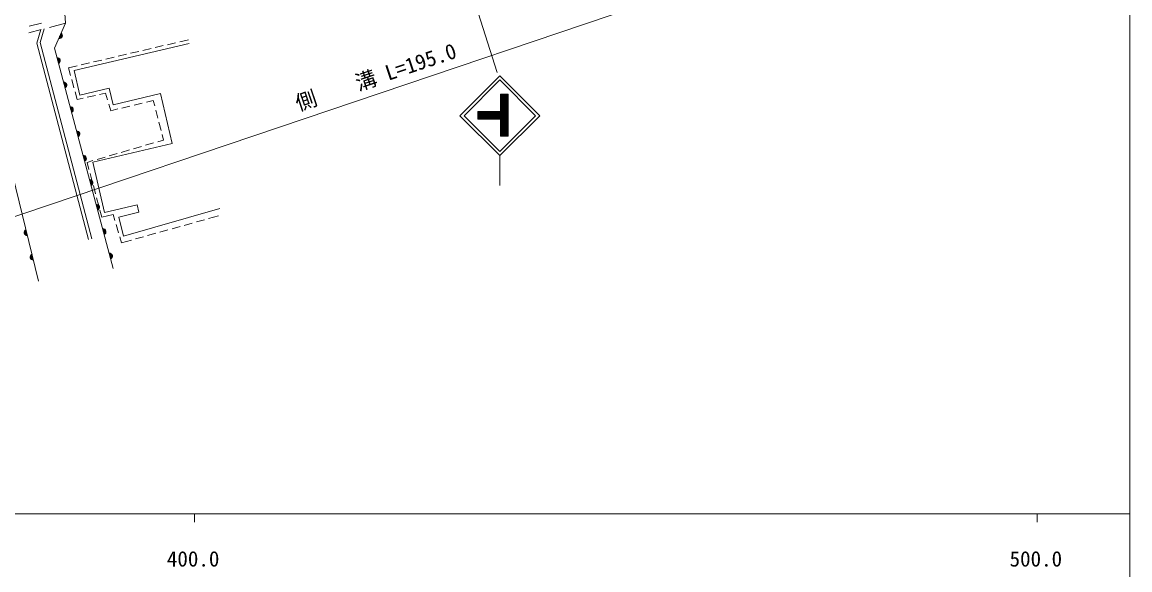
# Model space of a CAD drawing. Units: millimetres, scale not verified. Extents: x 40000 to 680000, y 20000 to 380000.
# Drawn here: x 447555 to 579000, y 198357 to 263331 of the extents above; entities that cross this region are included whole.
import ezdxf
from ezdxf.enums import TextEntityAlignment as Align

# ---------------------------------------------------------------- set-up
doc = ezdxf.new("R2010")
doc.units = ezdxf.units.MM
doc.header["$LTSCALE"] = 1000
for name, color, linetype, lineweight in [('M-BGD', 7, 'Continuous', 13), ('M-STR-HTXT', 7, 'Continuous', 13), ('M-STR-STRC', 7, 'Continuous', 13), ('M-TTL-BAND', 7, 'Continuous', 13)]:
    doc.layers.add(name, color=color, linetype=linetype, lineweight=lineweight)
doc.styles.add('ＭＳ ゴシック', font='')
doc.styles.get('ＭＳ ゴシック').set_extended_font_data('MS Gothic')

msp = doc.modelspace()

# ---------------------------------------------------------------- linework, layer by layer
at = {"layer": 'M-BGD'}
for p, q in [((449840, 263208), (448386, 262839)), ((452681, 263204), (450783, 262711)), ((449815, 262460), (448363, 262083)), ((464306, 260546), (463332, 260318)), ((465766, 260889), (464793, 260660)), ((467290, 261246), (466253, 261003)), ((458464, 259176), (457491, 258947)), ((459925, 259518), (458951, 259290)), ((461385, 259861), (460412, 259633)), ((462845, 260204), (461872, 259975)), ((454083, 258148), (453046, 257905)), ((453046, 257905), (453298, 256994)), ((455544, 258491), (454570, 258262)), ((457004, 258833), (456030, 258605)), ((453431, 256512), (453697, 255548)), ((453830, 255066), (454081, 254156)), ((454081, 254156), (454784, 254309)), ((455272, 254416), (456249, 254629)), ((456738, 254736), (457440, 254889)), ((457440, 254889), (457679, 254100)), ((460833, 253497), (461806, 253731)), ((462292, 253848), (463119, 254046)), ((463119, 254046), (463289, 253392)), ((457823, 253621), (458062, 252831)), ((458062, 252831), (458889, 253030)), ((459375, 253147), (460347, 253381)), ((463415, 252909), (463667, 251941)), ((463793, 251457), (464045, 250489)), ((464171, 250005), (464341, 249351)), ((461717, 248585), (460757, 248305)), ((463157, 249006), (462197, 248725)), ((464341, 249351), (463637, 249146)), ((457397, 247324), (456437, 247044)), ((458837, 247744), (457877, 247464)), ((460277, 248165), (459317, 247885)), ((455957, 246903), (455253, 246698)), ((455253, 246698), (455479, 245866)), ((455610, 245383), (455871, 244418)), ((456002, 243936), (456264, 242970)), ((456395, 242488), (456656, 241523)), ((456787, 241040), (457013, 240208)), ((457013, 240208), (458337, 240506)), ((458337, 240506), (458555, 239787)), ((458699, 239308), (458989, 238351)), ((466782, 239225), (467746, 239493)), ((468227, 239628), (469190, 239896)), ((469672, 240030), (470842, 240356)), ((462447, 238017), (463411, 238285)), ((463892, 238419), (464856, 238688)), ((465337, 238822), (466301, 239091)), ((459134, 237872), (459351, 237154)), ((459351, 237154), (460521, 237480)), ((461003, 237614), (461966, 237882))]:
    msp.add_line(p, q, dxfattribs=at)
for points in [[(563245, 318611), (551019, 313652), (543045, 310482), (527418, 305286), (496512, 295162), (496231, 290747), (481058, 286297), (458058, 274041), (454096, 273623), (453437, 271947), (452673, 268624), (452541, 265513), (452681, 263204)], [(458370, 234107), (451381, 260244), (452681, 263204)], [(449764, 262446), (449308, 260836), (455425, 237535)], [(455820, 237619), (449673, 260904), (450156, 262548)], [(467391, 260817), (453724, 257599), (454410, 254686), (457872, 255501), (458337, 253527), (463971, 254854), (465364, 248940), (455932, 246719), (457341, 240738), (461188, 241644), (461393, 240771), (459025, 240213), (459564, 237923), (471001, 241238)], [(438237, 259453), (445256, 249980), (449503, 232587)]]:
    msp.add_lwpolyline(points, dxfattribs=at)
for centre, radius, start, end in [((451982, 261746), 354, 255.09029, 57.49547), ((451982, 261746), 283, 257.31433, 55.27143), ((451982, 261746), 212, 261.06066, 51.5251), ((451982, 261746), 142, 268.77239, 43.81337), ((451982, 261746), 100, 279.09005, 33.49571), ((451724, 258755), 354, 293.76753, 96.17271), ((451724, 258755), 283, 295.99157, 93.94867), ((451724, 258755), 212, 299.73789, 90.20234), ((451724, 258755), 142, 307.44962, 82.49061), ((451724, 258755), 100, 317.76728, 72.17295), ((452499, 255856), 354, 293.76753, 96.17271), ((452499, 255856), 283, 295.99157, 93.94867), ((452499, 255856), 212, 299.73789, 90.20234), ((452499, 255856), 142, 307.44962, 82.49061), ((452499, 255856), 100, 317.76728, 72.17295), ((453274, 252958), 354, 293.76753, 96.17271), ((453274, 252958), 283, 295.99157, 93.94867), ((453274, 252958), 212, 299.73789, 90.20234), ((453274, 252958), 142, 307.44962, 82.49061), ((453274, 252958), 100, 317.76728, 72.17295), ((454048, 250060), 354, 293.76753, 96.17271), ((454048, 250060), 283, 295.99157, 93.94867), ((454048, 250060), 212, 299.73789, 90.20234), ((454048, 250060), 142, 307.44962, 82.49061), ((454048, 250060), 100, 317.76728, 72.17295), ((454823, 247162), 354, 293.76753, 96.17271), ((454823, 247162), 283, 295.99157, 93.94867), ((454823, 247162), 212, 299.73789, 90.20234), ((454823, 247162), 142, 307.44962, 82.49061), ((454823, 247162), 100, 317.76728, 72.17295), ((455598, 244264), 354, 293.76753, 96.17271), ((455598, 244264), 283, 295.99157, 93.94867), ((455598, 244264), 212, 299.73789, 90.20234), ((455598, 244264), 142, 307.44962, 82.49061), ((455598, 244264), 100, 317.76728, 72.17295), ((456373, 241366), 354, 293.76753, 96.17271), ((456373, 241366), 283, 295.99157, 93.94867), ((456373, 241366), 212, 299.73789, 90.20234), ((456373, 241366), 142, 307.44962, 82.49061), ((456373, 241366), 100, 317.76728, 72.17295), ((448144, 238382), 354, 112.51738, 274.92256), ((448144, 238382), 283, 114.74142, 272.69852), ((448144, 238382), 212, 118.48775, 268.9522), ((448144, 238382), 142, 126.19948, 261.24047), ((448144, 238382), 100, 136.51714, 250.9228), ((457148, 238467), 354, 293.76753, 96.17271), ((457148, 238467), 283, 295.99157, 93.94867), ((457148, 238467), 212, 299.73789, 90.20234), ((457148, 238467), 142, 307.44962, 82.49061), ((457148, 238467), 100, 317.76728, 72.17295), ((448855, 235467), 354, 112.51738, 274.92256), ((448855, 235467), 283, 114.74142, 272.69852), ((448855, 235467), 212, 118.48775, 268.9522), ((448855, 235467), 142, 126.19948, 261.24047), ((448855, 235467), 100, 136.51714, 250.9228), ((457923, 235569), 354, 293.76753, 96.17271), ((457923, 235569), 283, 295.99157, 93.94867), ((457923, 235569), 212, 299.73789, 90.20234), ((457923, 235569), 142, 307.44962, 82.49061), ((457923, 235569), 100, 317.76728, 72.17295)]:
    msp.add_arc(centre, radius, start, end, dxfattribs=at)
at = {"layer": 'M-STR-HTXT'}
msp.add_line((405245, 226302), (575146, 283666), dxfattribs=at)
at = {"layer": 'M-STR-STRC'}
for p, q in [((492544, 293458), (503915, 257345)), ((499502, 252231), (504240, 256969)), ((499997, 252231), (504240, 256474)), ((504240, 256969), (508978, 252231)), ((504240, 256474), (508483, 252231)), ((504322, 254769), (505222, 254769)), ((504322, 254769), (504322, 252737)), ((504322, 254682), (504410, 254769)), ((504322, 254540), (504551, 254769)), ((504322, 254399), (504693, 254769)), ((504322, 254257), (504834, 254769)), ((504322, 254116), (504976, 254769)), ((504322, 253975), (505117, 254769)), ((504322, 253833), (505222, 254733)), ((505222, 253762), (504322, 254662)), ((504322, 253692), (505222, 254592)), ((505222, 253621), (504322, 254521)), ((504322, 253550), (505222, 254450)), ((505222, 253479), (504322, 254379)), ((504322, 253409), (505222, 254309)), ((505222, 253338), (504322, 254238)), ((504322, 253267), (505222, 254167)), ((505222, 253197), (504322, 254097)), ((504322, 253126), (505222, 254026)), ((505222, 253055), (504322, 253955)), ((504322, 252985), (505222, 253885)), ((505222, 252914), (504322, 253814)), ((504322, 252843), (505222, 253743)), ((505222, 253904), (504357, 254769)), ((505222, 254045), (504498, 254769)), ((505222, 254187), (504640, 254769)), ((505222, 254328), (504781, 254769)), ((505222, 254470), (504922, 254769)), ((505222, 254611), (505064, 254769)), ((505222, 254752), (505205, 254769)), ((505222, 254769), (505222, 249804)), ((504322, 252737), (501629, 252737)), ((501629, 252737), (501629, 251837)), ((501629, 252696), (501670, 252737)), ((501629, 252555), (501812, 252737)), ((501629, 252413), (501953, 252737)), ((501629, 252272), (502094, 252737)), ((501629, 252130), (502236, 252737)), ((501629, 251989), (502377, 252737)), ((501629, 251847), (502519, 252737)), ((502481, 251837), (501629, 252688)), ((502339, 251837), (501629, 252547)), ((502198, 251837), (501629, 252405)), ((502622, 251837), (501722, 252737)), ((501760, 251837), (502660, 252737)), ((502763, 251837), (501863, 252737)), ((501902, 251837), (502802, 252737)), ((502905, 251837), (502005, 252737)), ((502043, 251837), (502943, 252737)), ((503046, 251837), (502146, 252737)), ((502184, 251837), (503084, 252737)), ((503188, 251837), (502288, 252737)), ((502326, 251837), (503226, 252737)), ((503329, 251837), (502429, 252737)), ((502467, 251837), (503367, 252737)), ((503471, 251837), (502571, 252737)), ((502609, 251837), (503509, 252737)), ((503612, 251837), (502712, 252737)), ((502750, 251837), (503650, 252737)), ((503753, 251837), (502853, 252737)), ((502892, 251837), (503792, 252737)), ((503895, 251837), (502995, 252737)), ((503033, 251837), (503933, 252737)), ((504036, 251837), (503136, 252737)), ((503174, 251837), (504074, 252737)), ((504178, 251837), (503278, 252737)), ((503316, 251837), (504216, 252737)), ((504319, 251837), (503419, 252737)), ((503457, 251837), (505222, 253602)), ((505222, 251075), (503561, 252737)), ((503599, 251837), (505222, 253460)), ((505222, 251217), (503702, 252737)), ((503740, 251837), (505222, 253319)), ((505222, 251358), (503843, 252737)), ((503882, 251837), (505222, 253177)), ((505222, 251499), (503985, 252737)), ((504023, 251837), (505222, 253036)), ((505222, 251641), (504126, 252737)), ((504164, 251837), (505222, 252895)), ((505222, 251782), (504268, 252737)), ((504306, 251837), (505222, 252753)), ((505222, 252772), (504322, 253672)), ((505222, 252631), (504322, 253531)), ((505222, 252489), (504322, 253389)), ((505222, 252348), (504322, 253248)), ((505222, 252207), (504322, 253107)), ((505222, 252065), (504322, 252965)), ((505222, 251924), (504322, 252824)), ((504322, 251712), (505222, 252612)), ((504322, 251570), (505222, 252470)), ((499502, 252231), (504240, 247493)), ((499997, 252231), (504240, 247988)), ((502056, 251837), (501629, 252264)), ((501915, 251837), (501629, 252122)), ((501773, 251837), (501629, 251981)), ((501632, 251837), (501629, 251839)), ((501629, 251837), (504322, 251837)), ((504240, 247988), (508483, 252231)), ((504240, 247493), (508978, 252231)), ((504322, 251429), (505222, 252329)), ((504322, 251287), (505222, 252187)), ((504322, 251146), (505222, 252046)), ((504322, 251005), (505222, 251905)), ((504322, 251837), (504322, 249804)), ((505222, 250934), (504322, 251834)), ((504322, 250863), (505222, 251763)), ((505222, 250792), (504322, 251692)), ((504322, 250722), (505222, 251622)), ((505222, 250651), (504322, 251551)), ((504322, 250580), (505222, 251480)), ((505222, 250509), (504322, 251409)), ((504322, 250439), (505222, 251339)), ((505222, 250368), (504322, 251268)), ((504322, 250297), (505222, 251197)), ((505222, 250227), (504322, 251127)), ((504322, 250156), (505222, 251056)), ((505222, 250085), (504322, 250985)), ((504322, 250015), (505222, 250915)), ((505222, 249944), (504322, 250844)), ((504322, 249873), (505222, 250773)), ((505220, 249804), (504322, 250702)), ((505079, 249804), (504322, 250561)), ((504937, 249804), (504322, 250419)), ((504796, 249804), (504322, 250278)), ((504655, 249804), (504322, 250137)), ((504513, 249804), (504322, 249995)), ((504372, 249804), (504322, 249854)), ((504322, 249804), (505222, 249804)), ((504395, 249804), (505222, 250632)), ((504536, 249804), (505222, 250490)), ((504678, 249804), (505222, 250349)), ((504819, 249804), (505222, 250208)), ((504960, 249804), (505222, 250066)), ((505102, 249804), (505222, 249925)), ((504240, 247493), (504240, 243938))]:
    msp.add_line(p, q, dxfattribs=at)
at = {"layer": 'M-TTL-BAND'}
for p, q in [((579000, 20000), (579000, 370000)), ((40000, 205000), (579000, 205000)), ((468000, 205000), (468000, 204000)), ((568000, 205000), (568000, 204000))]:
    msp.add_line(p, q, dxfattribs=at)

# ---------------------------------------------------------------- texts
at = {"layer": 'M-STR-HTXT', "style": 'ＭＳ ゴシック'}
msp.add_text('側\u3000\u3000溝 L=195.0', height=1833, rotation=18.656, dxfattribs=at).set_placement((489989, 255442), align=Align.BOTTOM_CENTER)
at = {"layer": 'M-TTL-BAND', "style": 'ＭＳ ゴシック'}
for s, p in [('400.0', (467844, 198195)), ('500.0', (567844, 198195))]:
    msp.add_text(s, height=1833, dxfattribs=at).set_placement(p, align=Align.BOTTOM_CENTER)

doc.saveas('drawing.dxf')
